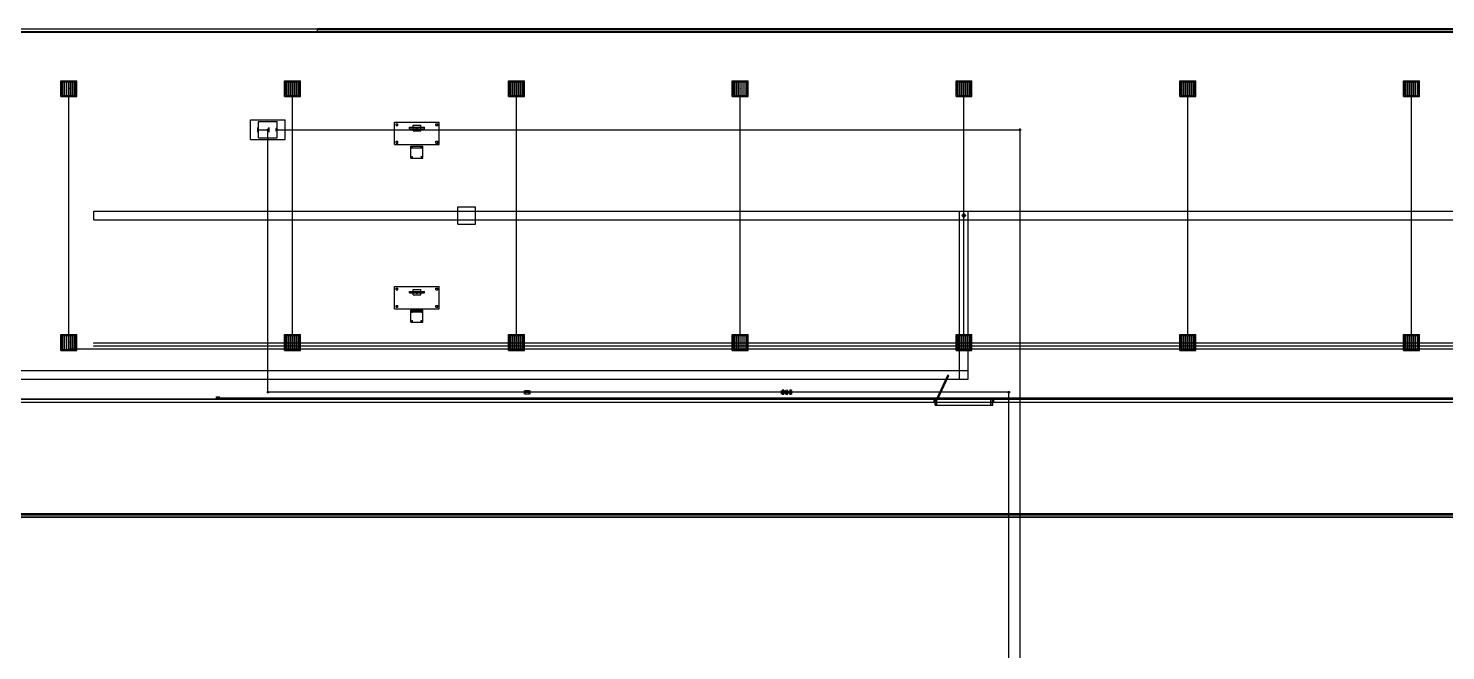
# Model space of a CAD drawing. Header units: millimetres. Extents: x -377000 to -138920, y -238120 to -178478.
# Drawn here: x -295628 to -238628, y -203484 to -178478 of the extents above; entities that cross this region are included whole.
import ezdxf

# ---------------------------------------------------------------- set-up
doc = ezdxf.new("R2010")
doc.units = ezdxf.units.MM

msp = doc.modelspace()

# ---------------------------------------------------------------- linework, layer by layer
at = {"layer": 'electrical'}
for p, q in [((-293992.21, -180900), (-294007.79, -180900)), ((-294007.79, -180900), (-294000, -180900)), ((-294000, -180900), (-293992.21, -180900)), ((-294000, -191370), (-294000, -180900)), ((-284992.21, -180900), (-285007.79, -180900)), ((-285007.79, -180900), (-285000, -180900)), ((-285000, -180900), (-284992.21, -180900)), ((-285000, -191370), (-285000, -180900)), ((-275992.21, -180900), (-276007.79, -180900)), ((-276007.79, -180900), (-276000, -180900)), ((-276000, -180900), (-275992.21, -180900)), ((-276000, -191370), (-276000, -180900)), ((-266992.21, -180900), (-267007.79, -180900)), ((-267007.79, -180900), (-267000, -180900)), ((-267000, -180900), (-266992.21, -180900)), ((-267000, -191370), (-267000, -180900)), ((-257992.21, -180900), (-258007.79, -180900)), ((-258007.79, -180900), (-258000, -180900)), ((-258000, -180900), (-257992.21, -180900)), ((-258000, -191370), (-258000, -180900)), ((-248992.21, -180900), (-249007.79, -180900)), ((-249007.79, -180900), (-249000, -180900)), ((-249000, -180900), (-248992.21, -180900)), ((-249000, -191370), (-249000, -180900)), ((-239992.21, -180900), (-240007.79, -180900)), ((-240007.79, -180900), (-240000, -180900)), ((-240000, -180900), (-239992.21, -180900)), ((-240000, -191370), (-240000, -180900)), ((-293992.21, -191370), (-294007.79, -191370)), ((-294007.79, -191370), (-294000, -191370)), ((-294000, -191377.79), (-294000, -191362.21)), ((-294000, -191362.21), (-294000, -191370)), ((-294000, -191370), (-294000, -191377.79)), ((-208450, -191370), (-294000, -191370)), ((-294000, -191370), (-293992.21, -191370)), ((-293000, -191141.26), (-293000, -191118.74)), ((-293000, -191118.74), (-293000, -191130)), ((-293000, -191130), (-293000, -191141.26)), ((-223000, -191130), (-293000, -191130)), ((-293000, -191261.26), (-293000, -191238.74)), ((-293000, -191238.74), (-293000, -191250)), ((-293000, -191250), (-293000, -191261.26)), ((-223000, -191250), (-293000, -191250)), ((-293000, -191381.26), (-293000, -191358.74)), ((-293000, -191358.74), (-293000, -191370)), ((-293000, -191370), (-293000, -191381.26)), ((-223000, -191370), (-293000, -191370)), ((-284992.21, -191370), (-285007.79, -191370)), ((-285007.79, -191370), (-285000, -191370)), ((-285000, -191370), (-284992.21, -191370)), ((-275992.21, -191370), (-276007.79, -191370)), ((-276007.79, -191370), (-276000, -191370)), ((-276000, -191370), (-275992.21, -191370)), ((-266992.21, -191370), (-267007.79, -191370)), ((-267007.79, -191370), (-267000, -191370)), ((-267000, -191370), (-266992.21, -191370)), ((-257992.21, -191370), (-258007.79, -191370)), ((-258007.79, -191370), (-258000, -191370)), ((-258000, -191370), (-257992.21, -191370)), ((-248992.21, -191370), (-249007.79, -191370)), ((-249007.79, -191370), (-249000, -191370)), ((-249000, -191370), (-248992.21, -191370)), ((-239992.21, -191370), (-240007.79, -191370)), ((-240007.79, -191370), (-240000, -191370)), ((-240000, -191370), (-239992.21, -191370)), ((-288065, -193350), (-288065, -193290)), ((-288065, -193290), (-287935, -193290)), ((-288065, -193350), (-287935, -193350)), ((-287991, -193320), (-288004.5, -193312.21)), ((-288004.5, -193312.21), (-288004.5, -193327.79)), ((-288004.5, -193327.79), (-287991, -193320)), ((-288000, -193327.79), (-288000, -193312.21)), ((-288000, -193312.21), (-288000, -193320)), ((-288000, -193320), (-208450, -193320)), ((-288000, -193320), (-288000, -193327.79)), ((-288000, -193320), (-287990.28, -193320)), ((-287990.28, -193320), (-288000, -193320)), ((-287935, -193350), (-287935, -193290))]:
    msp.add_line(p, q, dxfattribs=at)
at = {"layer": 'hvac'}
for p, q in [((-278350, -186350), (-278350, -185650)), ((-278350, -185650), (-277650, -185650)), ((-277650, -186350), (-277650, -185650)), ((-293000, -186175), (-293000, -185825)), ((-293000, -185825), (-223000, -185825)), ((-293000, -186175), (-223000, -186175)), ((-278350, -186350), (-277650, -186350)), ((-258175, -192575), (-258175, -185825)), ((-258175, -185825), (-257825, -185825)), ((-257825, -192575), (-257825, -185825)), ((-306875, -192225), (-257825, -192225)), ((-306875, -192575), (-257825, -192575)), ((-258175, -192575), (-257825, -192575)), ((-257825, -192575), (-257825, -192225))]:
    msp.add_line(p, q, dxfattribs=at)
at = {"layer": 'interiors'}
for p, q in [((-308000, -178500), (-208000, -178500)), ((-208120, -178620), (-307880, -178620)), ((-307875, -178625), (-208125, -178625)), ((-284000, -178522.5), (-284000, -178477.5)), ((-284000, -178477.5), (-232000, -178477.5)), ((-284000, -178500), (-232000, -178500)), ((-284000, -178620), (-284000, -178500)), ((-284000, -178522.5), (-232000, -178522.5)), ((-284000, -178620), (-232000, -178620)), ((-280900, -183150), (-280900, -182250)), ((-280900, -182250), (-279100, -182250)), ((-280835, -182385), (-280835, -182315)), ((-280835, -182315), (-280765, -182315)), ((-280835, -182385), (-280765, -182385)), ((-280765, -182385), (-280765, -182315)), ((-280150, -182590), (-280150, -182370)), ((-280150, -182370), (-279850, -182370)), ((-279850, -182590), (-279850, -182370)), ((-279235, -182385), (-279235, -182315)), ((-279235, -182315), (-279165, -182315)), ((-279235, -182385), (-279165, -182385)), ((-279165, -182385), (-279165, -182315)), ((-279100, -183150), (-279100, -182250)), ((-280300, -182510), (-280300, -182450)), ((-280300, -182450), (-279700, -182450)), ((-280300, -182510), (-279700, -182510)), ((-280150, -182590), (-279850, -182590)), ((-280030, -182515), (-280030, -182445)), ((-280030, -182445), (-279970, -182445)), ((-280030, -182515), (-279970, -182515)), ((-279970, -182515), (-279970, -182445)), ((-279700, -182510), (-279700, -182450)), ((-280900, -183150), (-279100, -183150)), ((-280835, -183085), (-280835, -183015)), ((-280835, -183015), (-280765, -183015)), ((-280835, -183085), (-280765, -183085)), ((-280765, -183085), (-280765, -183015)), ((-280240, -183272.5), (-280240, -183207.5)), ((-280240, -183207.5), (-279760, -183207.5)), ((-280240, -183690), (-280240, -183210)), ((-280240, -183210), (-279760, -183210)), ((-280240, -183272.5), (-279760, -183272.5)), ((-280207.5, -183277.5), (-280207.5, -183242.5)), ((-280207.5, -183242.5), (-280172.5, -183242.5)), ((-280207.5, -183277.5), (-280172.5, -183277.5)), ((-280172.5, -183277.5), (-280172.5, -183242.5)), ((-279827.5, -183277.5), (-279827.5, -183242.5)), ((-279827.5, -183242.5), (-279792.5, -183242.5)), ((-279827.5, -183277.5), (-279792.5, -183277.5)), ((-279792.5, -183277.5), (-279792.5, -183242.5)), ((-279760, -183272.5), (-279760, -183207.5)), ((-279760, -183690), (-279760, -183210)), ((-279235, -183085), (-279235, -183015)), ((-279235, -183015), (-279165, -183015)), ((-279235, -183085), (-279165, -183085)), ((-279165, -183085), (-279165, -183015)), ((-280240, -183690), (-279760, -183690)), ((-280207.5, -183657.5), (-280207.5, -183622.5)), ((-280207.5, -183622.5), (-280172.5, -183622.5)), ((-280207.5, -183657.5), (-280172.5, -183657.5)), ((-280172.5, -183657.5), (-280172.5, -183622.5)), ((-279827.5, -183657.5), (-279827.5, -183622.5)), ((-279827.5, -183622.5), (-279792.5, -183622.5)), ((-279827.5, -183657.5), (-279792.5, -183657.5)), ((-279792.5, -183657.5), (-279792.5, -183622.5)), ((-280900, -189750), (-280900, -188850)), ((-280900, -188850), (-279100, -188850)), ((-280835, -188985), (-280835, -188915)), ((-280835, -188915), (-280765, -188915)), ((-280835, -188985), (-280765, -188985)), ((-280765, -188985), (-280765, -188915)), ((-280300, -189110), (-280300, -189050)), ((-280300, -189050), (-279700, -189050)), ((-280300, -189110), (-279700, -189110)), ((-280150, -189190), (-280150, -188970)), ((-280150, -188970), (-279850, -188970)), ((-280150, -189190), (-279850, -189190)), ((-280030, -189115), (-280030, -189045)), ((-280030, -189045), (-279970, -189045)), ((-280030, -189115), (-279970, -189115)), ((-279970, -189115), (-279970, -189045)), ((-279850, -189190), (-279850, -188970)), ((-279700, -189110), (-279700, -189050)), ((-279235, -188985), (-279235, -188915)), ((-279235, -188915), (-279165, -188915)), ((-279235, -188985), (-279165, -188985)), ((-279165, -188985), (-279165, -188915)), ((-279100, -189750), (-279100, -188850)), ((-280900, -189750), (-279100, -189750)), ((-280835, -189685), (-280835, -189615)), ((-280835, -189615), (-280765, -189615)), ((-280835, -189685), (-280765, -189685)), ((-280765, -189685), (-280765, -189615)), ((-280240, -189872.5), (-280240, -189807.5)), ((-280240, -189807.5), (-279760, -189807.5)), ((-280240, -190290), (-280240, -189810)), ((-280240, -189810), (-279760, -189810)), ((-279760, -189872.5), (-279760, -189807.5)), ((-279760, -190290), (-279760, -189810)), ((-279235, -189685), (-279235, -189615)), ((-279235, -189615), (-279165, -189615)), ((-279235, -189685), (-279165, -189685)), ((-279165, -189685), (-279165, -189615)), ((-280240, -189872.5), (-279760, -189872.5)), ((-280240, -190290), (-279760, -190290)), ((-280207.5, -189877.5), (-280207.5, -189842.5)), ((-280207.5, -189842.5), (-280172.5, -189842.5)), ((-280207.5, -189877.5), (-280172.5, -189877.5)), ((-280207.5, -190257.5), (-280207.5, -190222.5)), ((-280207.5, -190222.5), (-280172.5, -190222.5)), ((-280207.5, -190257.5), (-280172.5, -190257.5)), ((-280172.5, -189877.5), (-280172.5, -189842.5)), ((-280172.5, -190257.5), (-280172.5, -190222.5)), ((-279827.5, -189877.5), (-279827.5, -189842.5)), ((-279827.5, -189842.5), (-279792.5, -189842.5)), ((-279827.5, -189877.5), (-279792.5, -189877.5)), ((-279827.5, -190257.5), (-279827.5, -190222.5)), ((-279827.5, -190222.5), (-279792.5, -190222.5)), ((-279827.5, -190257.5), (-279792.5, -190257.5)), ((-279792.5, -189877.5), (-279792.5, -189842.5)), ((-279792.5, -190257.5), (-279792.5, -190222.5)), ((-259110.39, -193390.49), (-258653.96, -192411.68)), ((-259069.61, -193409.51), (-258613.18, -192430.7)), ((-258613.18, -192430.7), (-258653.96, -192411.68)), ((-308000, -193500), (-259200, -193500)), ((-308000, -193500), (-208000, -193500)), ((-208120, -193380), (-307880, -193380)), ((-259200, -193380), (-307880, -193380)), ((-307875, -193375), (-208125, -193375)), ((-259200, -193500), (-259200, -193380)), ((-259200, -193380), (-256800, -193380)), ((-259200, -193500), (-256800, -193500)), ((-259155, -193620), (-259155, -193380)), ((-259155, -193380), (-259085, -193380)), ((-259155, -193620), (-259085, -193620)), ((-259150, -193620), (-259150, -193380)), ((-259150, -193380), (-256850, -193380)), ((-259150, -193620), (-256850, -193620)), ((-259069.61, -193409.51), (-259110.39, -193390.49)), ((-259085, -193620), (-259085, -193380)), ((-256915, -193620), (-256915, -193380)), ((-256915, -193380), (-256845, -193380)), ((-256915, -193620), (-256845, -193620)), ((-256850, -193620), (-256850, -193380)), ((-256845, -193620), (-256845, -193380)), ((-256800, -193500), (-256800, -193380)), ((-208120, -193380), (-256800, -193380)), ((-256800, -193500), (-208000, -193500)), ((-367000, -198000), (-149000, -198000)), ((-149120, -198120), (-366880, -198120)), ((-366875, -198125), (-149125, -198125)), ((-314680, -197977.5), (-201320, -197977.5)), ((-314680, -198000), (-201320, -198000)), ((-314680, -198022.5), (-201320, -198022.5)), ((-314680, -198120), (-201320, -198120))]:
    msp.add_line(p, q, dxfattribs=at)
at = {"layer": 'lighting'}
for p, q in [((-294320, -181220), (-294320, -180580)), ((-294320, -180580), (-293680, -180580)), ((-294280, -181180), (-294280, -180620)), ((-294280, -180620), (-293720, -180620)), ((-294246, -181170), (-294246, -180630)), ((-294246, -180630), (-294234, -180630)), ((-294234, -181170), (-294234, -180630)), ((-294166, -181170), (-294166, -180630)), ((-294166, -180630), (-294154, -180630)), ((-294154, -181170), (-294154, -180630)), ((-294086, -181170), (-294086, -180630)), ((-294086, -180630), (-294074, -180630)), ((-294074, -181170), (-294074, -180630)), ((-294006, -181170), (-294006, -180630)), ((-294006, -180630), (-293994, -180630)), ((-293994, -181170), (-293994, -180630)), ((-293926, -181170), (-293926, -180630)), ((-293926, -180630), (-293914, -180630)), ((-293914, -181170), (-293914, -180630)), ((-293846, -181170), (-293846, -180630)), ((-293846, -180630), (-293834, -180630)), ((-293834, -181170), (-293834, -180630)), ((-293766, -181170), (-293766, -180630)), ((-293766, -180630), (-293754, -180630)), ((-293754, -181170), (-293754, -180630)), ((-293720, -181180), (-293720, -180620)), ((-293680, -181220), (-293680, -180580)), ((-285320, -181220), (-285320, -180580)), ((-285320, -180580), (-284680, -180580)), ((-285280, -181180), (-285280, -180620)), ((-285280, -180620), (-284720, -180620)), ((-285246, -181170), (-285246, -180630)), ((-285246, -180630), (-285234, -180630)), ((-285234, -181170), (-285234, -180630)), ((-285166, -181170), (-285166, -180630)), ((-285166, -180630), (-285154, -180630)), ((-285154, -181170), (-285154, -180630)), ((-285086, -181170), (-285086, -180630)), ((-285086, -180630), (-285074, -180630)), ((-285074, -181170), (-285074, -180630)), ((-285006, -181170), (-285006, -180630)), ((-285006, -180630), (-284994, -180630)), ((-284994, -181170), (-284994, -180630)), ((-284926, -181170), (-284926, -180630)), ((-284926, -180630), (-284914, -180630)), ((-284914, -181170), (-284914, -180630)), ((-284846, -181170), (-284846, -180630)), ((-284846, -180630), (-284834, -180630)), ((-284834, -181170), (-284834, -180630)), ((-284766, -181170), (-284766, -180630)), ((-284766, -180630), (-284754, -180630)), ((-284754, -181170), (-284754, -180630)), ((-284720, -181180), (-284720, -180620)), ((-284680, -181220), (-284680, -180580)), ((-276320, -181220), (-276320, -180580)), ((-276320, -180580), (-275680, -180580)), ((-276280, -181180), (-276280, -180620)), ((-276280, -180620), (-275720, -180620)), ((-276246, -181170), (-276246, -180630)), ((-276246, -180630), (-276234, -180630)), ((-276234, -181170), (-276234, -180630)), ((-276166, -181170), (-276166, -180630)), ((-276166, -180630), (-276154, -180630)), ((-276154, -181170), (-276154, -180630)), ((-276086, -181170), (-276086, -180630)), ((-276086, -180630), (-276074, -180630)), ((-276074, -181170), (-276074, -180630)), ((-276006, -181170), (-276006, -180630)), ((-276006, -180630), (-275994, -180630)), ((-275994, -181170), (-275994, -180630)), ((-275926, -181170), (-275926, -180630)), ((-275926, -180630), (-275914, -180630)), ((-275914, -181170), (-275914, -180630)), ((-275846, -181170), (-275846, -180630)), ((-275846, -180630), (-275834, -180630)), ((-275834, -181170), (-275834, -180630)), ((-275766, -181170), (-275766, -180630)), ((-275766, -180630), (-275754, -180630)), ((-275754, -181170), (-275754, -180630)), ((-275720, -181180), (-275720, -180620)), ((-275680, -181220), (-275680, -180580)), ((-267320, -181220), (-267320, -180580)), ((-267320, -180580), (-266680, -180580)), ((-267280, -181180), (-267280, -180620)), ((-267280, -180620), (-266720, -180620)), ((-267246, -181170), (-267246, -180630)), ((-267246, -180630), (-267234, -180630)), ((-267234, -181170), (-267234, -180630)), ((-267166, -181170), (-267166, -180630)), ((-267166, -180630), (-267154, -180630)), ((-267154, -181170), (-267154, -180630)), ((-267086, -181170), (-267086, -180630)), ((-267086, -180630), (-267074, -180630)), ((-267074, -181170), (-267074, -180630)), ((-267006, -181170), (-267006, -180630)), ((-267006, -180630), (-266994, -180630)), ((-266994, -181170), (-266994, -180630)), ((-266926, -181170), (-266926, -180630)), ((-266926, -180630), (-266914, -180630)), ((-266914, -181170), (-266914, -180630)), ((-266846, -181170), (-266846, -180630)), ((-266846, -180630), (-266834, -180630)), ((-266834, -181170), (-266834, -180630)), ((-266766, -181170), (-266766, -180630)), ((-266766, -180630), (-266754, -180630)), ((-266754, -181170), (-266754, -180630)), ((-266720, -181180), (-266720, -180620)), ((-266680, -181220), (-266680, -180580)), ((-258320, -181220), (-258320, -180580)), ((-258320, -180580), (-257680, -180580)), ((-258280, -181180), (-258280, -180620)), ((-258280, -180620), (-257720, -180620)), ((-258246, -181170), (-258246, -180630)), ((-258246, -180630), (-258234, -180630)), ((-258234, -181170), (-258234, -180630)), ((-258166, -181170), (-258166, -180630)), ((-258166, -180630), (-258154, -180630)), ((-258154, -181170), (-258154, -180630)), ((-258086, -181170), (-258086, -180630)), ((-258086, -180630), (-258074, -180630)), ((-258074, -181170), (-258074, -180630)), ((-258006, -181170), (-258006, -180630)), ((-258006, -180630), (-257994, -180630)), ((-257994, -181170), (-257994, -180630)), ((-257926, -181170), (-257926, -180630)), ((-257926, -180630), (-257914, -180630)), ((-257914, -181170), (-257914, -180630)), ((-257846, -181170), (-257846, -180630)), ((-257846, -180630), (-257834, -180630)), ((-257834, -181170), (-257834, -180630)), ((-257766, -181170), (-257766, -180630)), ((-257766, -180630), (-257754, -180630)), ((-257754, -181170), (-257754, -180630)), ((-257720, -181180), (-257720, -180620)), ((-257680, -181220), (-257680, -180580)), ((-249320, -181220), (-249320, -180580)), ((-249320, -180580), (-248680, -180580)), ((-249280, -181180), (-249280, -180620)), ((-249280, -180620), (-248720, -180620)), ((-249246, -181170), (-249246, -180630)), ((-249246, -180630), (-249234, -180630)), ((-249234, -181170), (-249234, -180630)), ((-249166, -181170), (-249166, -180630)), ((-249166, -180630), (-249154, -180630)), ((-249154, -181170), (-249154, -180630)), ((-249086, -181170), (-249086, -180630)), ((-249086, -180630), (-249074, -180630)), ((-249074, -181170), (-249074, -180630)), ((-249006, -181170), (-249006, -180630)), ((-249006, -180630), (-248994, -180630)), ((-248994, -181170), (-248994, -180630)), ((-248926, -181170), (-248926, -180630)), ((-248926, -180630), (-248914, -180630)), ((-248914, -181170), (-248914, -180630)), ((-248846, -181170), (-248846, -180630)), ((-248846, -180630), (-248834, -180630)), ((-248834, -181170), (-248834, -180630)), ((-248766, -181170), (-248766, -180630)), ((-248766, -180630), (-248754, -180630)), ((-248754, -181170), (-248754, -180630)), ((-248720, -181180), (-248720, -180620)), ((-248680, -181220), (-248680, -180580)), ((-240320, -181220), (-240320, -180580)), ((-240320, -180580), (-239680, -180580)), ((-240280, -181180), (-240280, -180620)), ((-240280, -180620), (-239720, -180620)), ((-240246, -181170), (-240246, -180630)), ((-240246, -180630), (-240234, -180630)), ((-240234, -181170), (-240234, -180630)), ((-240166, -181170), (-240166, -180630)), ((-240166, -180630), (-240154, -180630)), ((-240154, -181170), (-240154, -180630)), ((-240086, -181170), (-240086, -180630)), ((-240086, -180630), (-240074, -180630)), ((-240074, -181170), (-240074, -180630)), ((-240006, -181170), (-240006, -180630)), ((-240006, -180630), (-239994, -180630)), ((-239994, -181170), (-239994, -180630)), ((-239926, -181170), (-239926, -180630)), ((-239926, -180630), (-239914, -180630)), ((-239914, -181170), (-239914, -180630)), ((-239846, -181170), (-239846, -180630)), ((-239846, -180630), (-239834, -180630)), ((-239834, -181170), (-239834, -180630)), ((-239766, -181170), (-239766, -180630)), ((-239766, -180630), (-239754, -180630)), ((-239754, -181170), (-239754, -180630)), ((-239720, -181180), (-239720, -180620)), ((-239680, -181220), (-239680, -180580)), ((-294320, -181220), (-293680, -181220)), ((-294280, -181180), (-293720, -181180)), ((-294246, -181170), (-294234, -181170)), ((-294166, -181170), (-294154, -181170)), ((-294086, -181170), (-294074, -181170)), ((-294006, -181170), (-293994, -181170)), ((-293991, -180900), (-294004.5, -180892.21)), ((-294004.5, -180892.21), (-294004.5, -180907.79)), ((-294004.5, -180907.79), (-293991, -180900)), ((-293926, -181170), (-293914, -181170)), ((-293846, -181170), (-293834, -181170)), ((-293766, -181170), (-293754, -181170)), ((-285320, -181220), (-284680, -181220)), ((-285280, -181180), (-284720, -181180)), ((-285246, -181170), (-285234, -181170)), ((-285166, -181170), (-285154, -181170)), ((-285086, -181170), (-285074, -181170)), ((-285006, -181170), (-284994, -181170)), ((-284991, -180900), (-285004.5, -180892.21)), ((-285004.5, -180892.21), (-285004.5, -180907.79)), ((-285004.5, -180907.79), (-284991, -180900)), ((-284926, -181170), (-284914, -181170)), ((-284846, -181170), (-284834, -181170)), ((-284766, -181170), (-284754, -181170)), ((-276320, -181220), (-275680, -181220)), ((-276280, -181180), (-275720, -181180)), ((-276246, -181170), (-276234, -181170)), ((-276166, -181170), (-276154, -181170)), ((-276086, -181170), (-276074, -181170)), ((-276006, -181170), (-275994, -181170)), ((-275991, -180900), (-276004.5, -180892.21)), ((-276004.5, -180892.21), (-276004.5, -180907.79)), ((-276004.5, -180907.79), (-275991, -180900)), ((-275926, -181170), (-275914, -181170)), ((-275846, -181170), (-275834, -181170)), ((-275766, -181170), (-275754, -181170)), ((-267320, -181220), (-266680, -181220)), ((-267280, -181180), (-266720, -181180)), ((-267246, -181170), (-267234, -181170)), ((-267166, -181170), (-267154, -181170)), ((-267086, -181170), (-267074, -181170)), ((-267006, -181170), (-266994, -181170)), ((-266991, -180900), (-267004.5, -180892.21)), ((-267004.5, -180892.21), (-267004.5, -180907.79)), ((-267004.5, -180907.79), (-266991, -180900)), ((-266926, -181170), (-266914, -181170)), ((-266846, -181170), (-266834, -181170)), ((-266766, -181170), (-266754, -181170)), ((-258320, -181220), (-257680, -181220)), ((-258280, -181180), (-257720, -181180)), ((-258246, -181170), (-258234, -181170)), ((-258166, -181170), (-258154, -181170)), ((-258086, -181170), (-258074, -181170)), ((-258006, -181170), (-257994, -181170)), ((-257991, -180900), (-258004.5, -180892.21)), ((-258004.5, -180892.21), (-258004.5, -180907.79)), ((-258004.5, -180907.79), (-257991, -180900)), ((-257926, -181170), (-257914, -181170)), ((-257846, -181170), (-257834, -181170)), ((-257766, -181170), (-257754, -181170)), ((-249320, -181220), (-248680, -181220)), ((-249280, -181180), (-248720, -181180)), ((-249246, -181170), (-249234, -181170)), ((-249166, -181170), (-249154, -181170)), ((-249086, -181170), (-249074, -181170)), ((-249006, -181170), (-248994, -181170)), ((-248991, -180900), (-249004.5, -180892.21)), ((-249004.5, -180892.21), (-249004.5, -180907.79)), ((-249004.5, -180907.79), (-248991, -180900)), ((-248926, -181170), (-248914, -181170)), ((-248846, -181170), (-248834, -181170)), ((-248766, -181170), (-248754, -181170)), ((-240320, -181220), (-239680, -181220)), ((-240280, -181180), (-239720, -181180)), ((-240246, -181170), (-240234, -181170)), ((-240166, -181170), (-240154, -181170)), ((-240086, -181170), (-240074, -181170)), ((-240006, -181170), (-239994, -181170)), ((-239991, -180900), (-240004.5, -180892.21)), ((-240004.5, -180892.21), (-240004.5, -180907.79)), ((-240004.5, -180907.79), (-239991, -180900)), ((-239926, -181170), (-239914, -181170)), ((-239846, -181170), (-239834, -181170)), ((-239766, -181170), (-239754, -181170)), ((-294320, -191420), (-294320, -190780)), ((-294320, -190780), (-293680, -190780)), ((-294280, -191380), (-294280, -190820)), ((-294280, -190820), (-293720, -190820)), ((-294246, -191370), (-294246, -190830)), ((-294246, -190830), (-294234, -190830)), ((-294234, -191370), (-294234, -190830)), ((-294166, -191370), (-294166, -190830)), ((-294166, -190830), (-294154, -190830)), ((-294154, -191370), (-294154, -190830)), ((-294086, -191370), (-294086, -190830)), ((-294086, -190830), (-294074, -190830)), ((-294074, -191370), (-294074, -190830)), ((-294006, -191370), (-294006, -190830)), ((-294006, -190830), (-293994, -190830)), ((-293994, -191370), (-293994, -190830)), ((-293926, -191370), (-293926, -190830)), ((-293926, -190830), (-293914, -190830)), ((-293914, -191370), (-293914, -190830)), ((-293846, -191370), (-293846, -190830)), ((-293846, -190830), (-293834, -190830)), ((-293834, -191370), (-293834, -190830)), ((-293766, -191370), (-293766, -190830)), ((-293766, -190830), (-293754, -190830)), ((-293754, -191370), (-293754, -190830)), ((-293720, -191380), (-293720, -190820)), ((-293680, -191420), (-293680, -190780)), ((-285320, -191420), (-285320, -190780)), ((-285320, -190780), (-284680, -190780)), ((-285280, -191380), (-285280, -190820)), ((-285280, -190820), (-284720, -190820)), ((-285246, -191370), (-285246, -190830)), ((-285246, -190830), (-285234, -190830)), ((-285234, -191370), (-285234, -190830)), ((-285166, -191370), (-285166, -190830)), ((-285166, -190830), (-285154, -190830)), ((-285154, -191370), (-285154, -190830)), ((-285086, -191370), (-285086, -190830)), ((-285086, -190830), (-285074, -190830)), ((-285074, -191370), (-285074, -190830)), ((-285006, -191370), (-285006, -190830)), ((-285006, -190830), (-284994, -190830)), ((-284994, -191370), (-284994, -190830)), ((-284926, -191370), (-284926, -190830)), ((-284926, -190830), (-284914, -190830)), ((-284914, -191370), (-284914, -190830)), ((-284846, -191370), (-284846, -190830)), ((-284846, -190830), (-284834, -190830)), ((-284834, -191370), (-284834, -190830)), ((-284766, -191370), (-284766, -190830)), ((-284766, -190830), (-284754, -190830)), ((-284754, -191370), (-284754, -190830)), ((-284720, -191380), (-284720, -190820)), ((-284680, -191420), (-284680, -190780)), ((-276320, -191420), (-276320, -190780)), ((-276320, -190780), (-275680, -190780)), ((-276280, -191380), (-276280, -190820)), ((-276280, -190820), (-275720, -190820)), ((-276246, -191370), (-276246, -190830)), ((-276246, -190830), (-276234, -190830)), ((-276234, -191370), (-276234, -190830)), ((-276166, -191370), (-276166, -190830)), ((-276166, -190830), (-276154, -190830)), ((-276154, -191370), (-276154, -190830)), ((-276086, -191370), (-276086, -190830)), ((-276086, -190830), (-276074, -190830)), ((-276074, -191370), (-276074, -190830)), ((-276006, -191370), (-276006, -190830)), ((-276006, -190830), (-275994, -190830)), ((-275994, -191370), (-275994, -190830)), ((-275926, -191370), (-275926, -190830)), ((-275926, -190830), (-275914, -190830)), ((-275914, -191370), (-275914, -190830)), ((-275846, -191370), (-275846, -190830)), ((-275846, -190830), (-275834, -190830)), ((-275834, -191370), (-275834, -190830)), ((-275766, -191370), (-275766, -190830)), ((-275766, -190830), (-275754, -190830)), ((-275754, -191370), (-275754, -190830)), ((-275720, -191380), (-275720, -190820)), ((-275680, -191420), (-275680, -190780)), ((-267320, -191420), (-267320, -190780)), ((-267320, -190780), (-266680, -190780)), ((-267280, -191380), (-267280, -190820)), ((-267280, -190820), (-266720, -190820)), ((-267246, -191370), (-267246, -190830)), ((-267246, -190830), (-267234, -190830)), ((-267234, -191370), (-267234, -190830)), ((-267166, -191370), (-267166, -190830)), ((-267166, -190830), (-267154, -190830)), ((-267154, -191370), (-267154, -190830)), ((-267086, -191370), (-267086, -190830)), ((-267086, -190830), (-267074, -190830)), ((-267074, -191370), (-267074, -190830)), ((-267006, -191370), (-267006, -190830)), ((-267006, -190830), (-266994, -190830)), ((-266994, -191370), (-266994, -190830)), ((-266926, -191370), (-266926, -190830)), ((-266926, -190830), (-266914, -190830)), ((-266914, -191370), (-266914, -190830)), ((-266846, -191370), (-266846, -190830)), ((-266846, -190830), (-266834, -190830)), ((-266834, -191370), (-266834, -190830)), ((-266766, -191370), (-266766, -190830)), ((-266766, -190830), (-266754, -190830)), ((-266754, -191370), (-266754, -190830)), ((-266720, -191380), (-266720, -190820)), ((-266680, -191420), (-266680, -190780)), ((-258320, -191420), (-258320, -190780)), ((-258320, -190780), (-257680, -190780)), ((-258280, -191380), (-258280, -190820)), ((-258280, -190820), (-257720, -190820)), ((-258246, -191370), (-258246, -190830)), ((-258246, -190830), (-258234, -190830)), ((-258234, -191370), (-258234, -190830)), ((-258166, -191370), (-258166, -190830)), ((-258166, -190830), (-258154, -190830)), ((-258154, -191370), (-258154, -190830)), ((-258086, -191370), (-258086, -190830)), ((-258086, -190830), (-258074, -190830)), ((-258074, -191370), (-258074, -190830)), ((-258006, -191370), (-258006, -190830)), ((-258006, -190830), (-257994, -190830)), ((-257994, -191370), (-257994, -190830)), ((-257926, -191370), (-257926, -190830)), ((-257926, -190830), (-257914, -190830)), ((-257914, -191370), (-257914, -190830)), ((-257846, -191370), (-257846, -190830)), ((-257846, -190830), (-257834, -190830)), ((-257834, -191370), (-257834, -190830)), ((-257766, -191370), (-257766, -190830)), ((-257766, -190830), (-257754, -190830)), ((-257754, -191370), (-257754, -190830)), ((-257720, -191380), (-257720, -190820)), ((-257680, -191420), (-257680, -190780)), ((-249320, -191420), (-249320, -190780)), ((-249320, -190780), (-248680, -190780)), ((-249280, -191380), (-249280, -190820)), ((-249280, -190820), (-248720, -190820)), ((-249246, -191370), (-249246, -190830)), ((-249246, -190830), (-249234, -190830)), ((-249234, -191370), (-249234, -190830)), ((-249166, -191370), (-249166, -190830)), ((-249166, -190830), (-249154, -190830)), ((-249154, -191370), (-249154, -190830)), ((-249086, -191370), (-249086, -190830)), ((-249086, -190830), (-249074, -190830)), ((-249074, -191370), (-249074, -190830)), ((-249006, -191370), (-249006, -190830)), ((-249006, -190830), (-248994, -190830)), ((-248994, -191370), (-248994, -190830)), ((-248926, -191370), (-248926, -190830)), ((-248926, -190830), (-248914, -190830)), ((-248914, -191370), (-248914, -190830)), ((-248846, -191370), (-248846, -190830)), ((-248846, -190830), (-248834, -190830)), ((-248834, -191370), (-248834, -190830)), ((-248766, -191370), (-248766, -190830)), ((-248766, -190830), (-248754, -190830)), ((-248754, -191370), (-248754, -190830)), ((-248720, -191380), (-248720, -190820)), ((-248680, -191420), (-248680, -190780)), ((-240320, -191420), (-240320, -190780)), ((-240320, -190780), (-239680, -190780)), ((-240280, -191380), (-240280, -190820)), ((-240280, -190820), (-239720, -190820)), ((-240246, -191370), (-240246, -190830)), ((-240246, -190830), (-240234, -190830)), ((-240234, -191370), (-240234, -190830)), ((-240166, -191370), (-240166, -190830)), ((-240166, -190830), (-240154, -190830)), ((-240154, -191370), (-240154, -190830)), ((-240086, -191370), (-240086, -190830)), ((-240086, -190830), (-240074, -190830)), ((-240074, -191370), (-240074, -190830)), ((-240006, -191370), (-240006, -190830)), ((-240006, -190830), (-239994, -190830)), ((-239994, -191370), (-239994, -190830)), ((-239926, -191370), (-239926, -190830)), ((-239926, -190830), (-239914, -190830)), ((-239914, -191370), (-239914, -190830)), ((-239846, -191370), (-239846, -190830)), ((-239846, -190830), (-239834, -190830)), ((-239834, -191370), (-239834, -190830)), ((-239766, -191370), (-239766, -190830)), ((-239766, -190830), (-239754, -190830)), ((-239754, -191370), (-239754, -190830)), ((-239720, -191380), (-239720, -190820)), ((-239680, -191420), (-239680, -190780)), ((-294320, -191420), (-293680, -191420)), ((-294280, -191380), (-293720, -191380)), ((-294246, -191370), (-294234, -191370)), ((-294166, -191370), (-294154, -191370)), ((-294086, -191370), (-294074, -191370)), ((-294006, -191370), (-293994, -191370)), ((-293991, -191100), (-294004.5, -191092.21)), ((-294004.5, -191092.21), (-294004.5, -191107.79)), ((-294004.5, -191107.79), (-293991, -191100)), ((-293926, -191370), (-293914, -191370)), ((-293846, -191370), (-293834, -191370)), ((-293766, -191370), (-293754, -191370)), ((-285320, -191420), (-284680, -191420)), ((-285280, -191380), (-284720, -191380)), ((-285246, -191370), (-285234, -191370)), ((-285166, -191370), (-285154, -191370)), ((-285086, -191370), (-285074, -191370)), ((-285006, -191370), (-284994, -191370)), ((-284991, -191100), (-285004.5, -191092.21)), ((-285004.5, -191092.21), (-285004.5, -191107.79)), ((-285004.5, -191107.79), (-284991, -191100)), ((-284926, -191370), (-284914, -191370)), ((-284846, -191370), (-284834, -191370)), ((-284766, -191370), (-284754, -191370)), ((-276320, -191420), (-275680, -191420)), ((-276280, -191380), (-275720, -191380)), ((-276246, -191370), (-276234, -191370)), ((-276166, -191370), (-276154, -191370)), ((-276086, -191370), (-276074, -191370)), ((-276006, -191370), (-275994, -191370)), ((-275991, -191100), (-276004.5, -191092.21)), ((-276004.5, -191092.21), (-276004.5, -191107.79)), ((-276004.5, -191107.79), (-275991, -191100)), ((-275926, -191370), (-275914, -191370)), ((-275846, -191370), (-275834, -191370)), ((-275766, -191370), (-275754, -191370)), ((-267320, -191420), (-266680, -191420)), ((-267280, -191380), (-266720, -191380)), ((-267246, -191370), (-267234, -191370)), ((-267166, -191370), (-267154, -191370)), ((-267086, -191370), (-267074, -191370)), ((-267006, -191370), (-266994, -191370)), ((-266991, -191100), (-267004.5, -191092.21)), ((-267004.5, -191092.21), (-267004.5, -191107.79)), ((-267004.5, -191107.79), (-266991, -191100)), ((-266926, -191370), (-266914, -191370)), ((-266846, -191370), (-266834, -191370)), ((-266766, -191370), (-266754, -191370)), ((-258320, -191420), (-257680, -191420)), ((-258280, -191380), (-257720, -191380)), ((-258246, -191370), (-258234, -191370)), ((-258166, -191370), (-258154, -191370)), ((-258086, -191370), (-258074, -191370)), ((-258006, -191370), (-257994, -191370)), ((-257991, -191100), (-258004.5, -191092.21)), ((-258004.5, -191092.21), (-258004.5, -191107.79)), ((-258004.5, -191107.79), (-257991, -191100)), ((-257926, -191370), (-257914, -191370)), ((-257846, -191370), (-257834, -191370)), ((-257766, -191370), (-257754, -191370)), ((-249320, -191420), (-248680, -191420)), ((-249280, -191380), (-248720, -191380)), ((-249246, -191370), (-249234, -191370)), ((-249166, -191370), (-249154, -191370)), ((-249086, -191370), (-249074, -191370)), ((-249006, -191370), (-248994, -191370)), ((-248991, -191100), (-249004.5, -191092.21)), ((-249004.5, -191092.21), (-249004.5, -191107.79)), ((-249004.5, -191107.79), (-248991, -191100)), ((-248926, -191370), (-248914, -191370)), ((-248846, -191370), (-248834, -191370)), ((-248766, -191370), (-248754, -191370)), ((-240320, -191420), (-239680, -191420)), ((-240280, -191380), (-239720, -191380)), ((-240246, -191370), (-240234, -191370)), ((-240166, -191370), (-240154, -191370)), ((-240086, -191370), (-240074, -191370)), ((-240006, -191370), (-239994, -191370)), ((-239991, -191100), (-240004.5, -191092.21)), ((-240004.5, -191092.21), (-240004.5, -191107.79)), ((-240004.5, -191107.79), (-239991, -191100)), ((-239926, -191370), (-239914, -191370)), ((-239846, -191370), (-239834, -191370)), ((-239766, -191370), (-239754, -191370))]:
    msp.add_line(p, q, dxfattribs=at)
at = {"layer": 'sensors'}
for p, q in [((-258000, -185920), (-258080, -186000)), ((-258080, -186000), (-258000, -186080)), ((-257920, -186000), (-258000, -185920)), ((-258000, -186080), (-257920, -186000)), ((-258000, -186000), (-257935, -186000)), ((-257935, -186000), (-258000, -186000)), ((-275680, -193100), (-275680, -193025)), ((-275680, -193025), (-275680, -193100)), ((-275680, -193100), (-275460, -193100)), ((-275680, -193100), (-275680, -193175)), ((-275680, -193175), (-275680, -193100)), ((-275650, -193170), (-275650, -193030)), ((-275650, -193030), (-275490, -193030)), ((-275650, -193170), (-275490, -193170)), ((-275490, -193170), (-275490, -193030)), ((-275460, -193100), (-275460, -193025)), ((-275460, -193025), (-275460, -193100)), ((-275460, -193100), (-275460, -193175)), ((-275460, -193175), (-275460, -193100))]:
    msp.add_line(p, q, dxfattribs=at)
at = {"layer": 'water'}
for p, q in [((-286700, -182950), (-286700, -182150)), ((-286700, -182150), (-285300, -182150)), ((-286375, -182875), (-286375, -182225)), ((-286375, -182225), (-285625, -182225)), ((-285625, -182875), (-285625, -182225)), ((-285300, -182950), (-285300, -182150)), ((-286700, -182950), (-285300, -182950)), ((-286400, -182491.22), (-286400, -182454.89)), ((-286400, -182454.89), (-286400, -182550)), ((-286400, -182608.78), (-286400, -182491.22)), ((-286400, -182550), (-285950, -182550)), ((-286400, -182550), (-286400, -182645.11)), ((-286400, -182645.11), (-286400, -182608.78)), ((-286375, -182875), (-285625, -182875)), ((-286050, -182550), (-285975, -182506.7)), ((-285975, -182593.3), (-286050, -182550)), ((-285956.7, -182550), (-286043.3, -182550)), ((-286043.3, -182550), (-286000, -182550)), ((-286000, -182550), (-285956.7, -182550)), ((-286000, -193100), (-286000, -182550)), ((-286000, -182550), (-285946, -182550)), ((-285946, -182550), (-286000, -182550)), ((-285975, -182506.7), (-285975, -182593.3)), ((-285950, -182491.22), (-285950, -182454.89)), ((-285950, -182454.89), (-285950, -182550)), ((-285950, -182608.78), (-285950, -182491.22)), ((-285950, -182550), (-285950, -182645.11)), ((-285950, -182645.11), (-285950, -182608.78)), ((-285600, -182550), (-285675, -182506.7)), ((-285675, -182506.7), (-285675, -182593.3)), ((-285675, -182593.3), (-285600, -182550)), ((-285650, -182593.3), (-285650, -182506.7)), ((-285650, -182506.7), (-285650, -182550)), ((-285650, -182550), (-255750, -182550)), ((-285650, -182550), (-285650, -182593.3)), ((-285650, -182550), (-285596, -182550)), ((-285596, -182550), (-285650, -182550)), ((-255706.7, -182550), (-255793.3, -182550)), ((-255793.3, -182550), (-255750, -182550)), ((-255750, -182593.3), (-255750, -182506.7)), ((-255750, -182506.7), (-255750, -182550)), ((-255750, -182550), (-255750, -182593.3)), ((-255750, -182550), (-255750, -220500)), ((-255750, -182550), (-255706.7, -182550)), ((-255750, -182550), (-255696, -182550)), ((-255696, -182550), (-255750, -182550)), ((-285956.7, -193100), (-286043.3, -193100)), ((-286043.3, -193100), (-286000, -193100)), ((-286000, -193143.3), (-286000, -193056.7)), ((-286000, -193056.7), (-286000, -193100)), ((-286000, -193100), (-286000, -193143.3)), ((-256200, -193100), (-286000, -193100)), ((-286000, -193100), (-285956.7, -193100)), ((-286000, -193100), (-285946, -193100)), ((-285946, -193100), (-286000, -193100)), ((-265340, -193100), (-265340, -193025)), ((-265340, -193025), (-265340, -193100)), ((-265340, -193100), (-264940, -193100)), ((-265340, -193100), (-265340, -193175)), ((-265340, -193175), (-265340, -193100)), ((-265330, -193125), (-265330, -193075)), ((-265330, -193075), (-264950, -193075)), ((-265330, -193125), (-264950, -193125)), ((-265290, -193035.34), (-265290, -192995.38)), ((-265290, -192995.38), (-265290, -193100)), ((-265290, -193164.66), (-265290, -193035.34)), ((-265290, -193100), (-265265, -193100)), ((-265290, -193100), (-265290, -193204.62)), ((-265290, -193204.62), (-265290, -193164.66)), ((-265265, -193035.34), (-265265, -192995.38)), ((-265265, -192995.38), (-265265, -193100)), ((-265265, -193164.66), (-265265, -193035.34)), ((-265265, -193100), (-265265, -193204.62)), ((-265265, -193204.62), (-265265, -193164.66)), ((-265112.19, -193014.4), (-265212.81, -193047.1)), ((-265212.81, -193047.1), (-265212.81, -193152.9)), ((-265212.81, -193152.9), (-265112.19, -193185.6)), ((-265050, -193100), (-265112.19, -193014.4)), ((-265112.19, -193185.6), (-265050, -193100)), ((-264990, -193035.34), (-264990, -192995.38)), ((-264990, -192995.38), (-264990, -193100)), ((-264990, -193164.66), (-264990, -193035.34)), ((-264990, -193100), (-264965, -193100)), ((-264990, -193100), (-264990, -193204.62)), ((-264990, -193204.62), (-264990, -193164.66)), ((-264965, -193035.34), (-264965, -192995.38)), ((-264965, -192995.38), (-264965, -193100)), ((-264965, -193164.66), (-264965, -193035.34)), ((-264965, -193100), (-264965, -193204.62)), ((-264965, -193204.62), (-264965, -193164.66)), ((-264950, -193125), (-264950, -193075)), ((-264940, -193100), (-264940, -193025)), ((-264940, -193025), (-264940, -193100)), ((-264940, -193100), (-264940, -193175)), ((-264940, -193175), (-264940, -193100)), ((-256156.7, -193100), (-256243.3, -193100)), ((-256243.3, -193100), (-256200, -193100)), ((-256200, -193143.3), (-256200, -193056.7)), ((-256200, -193056.7), (-256200, -193100)), ((-256200, -193100), (-256156.7, -193100)), ((-256200, -221500), (-256200, -193100)), ((-256200, -193100), (-256200, -193143.3)), ((-256200, -193100), (-256146, -193100)), ((-256146, -193100), (-256200, -193100))]:
    msp.add_line(p, q, dxfattribs=at)

doc.saveas('drawing.dxf')
